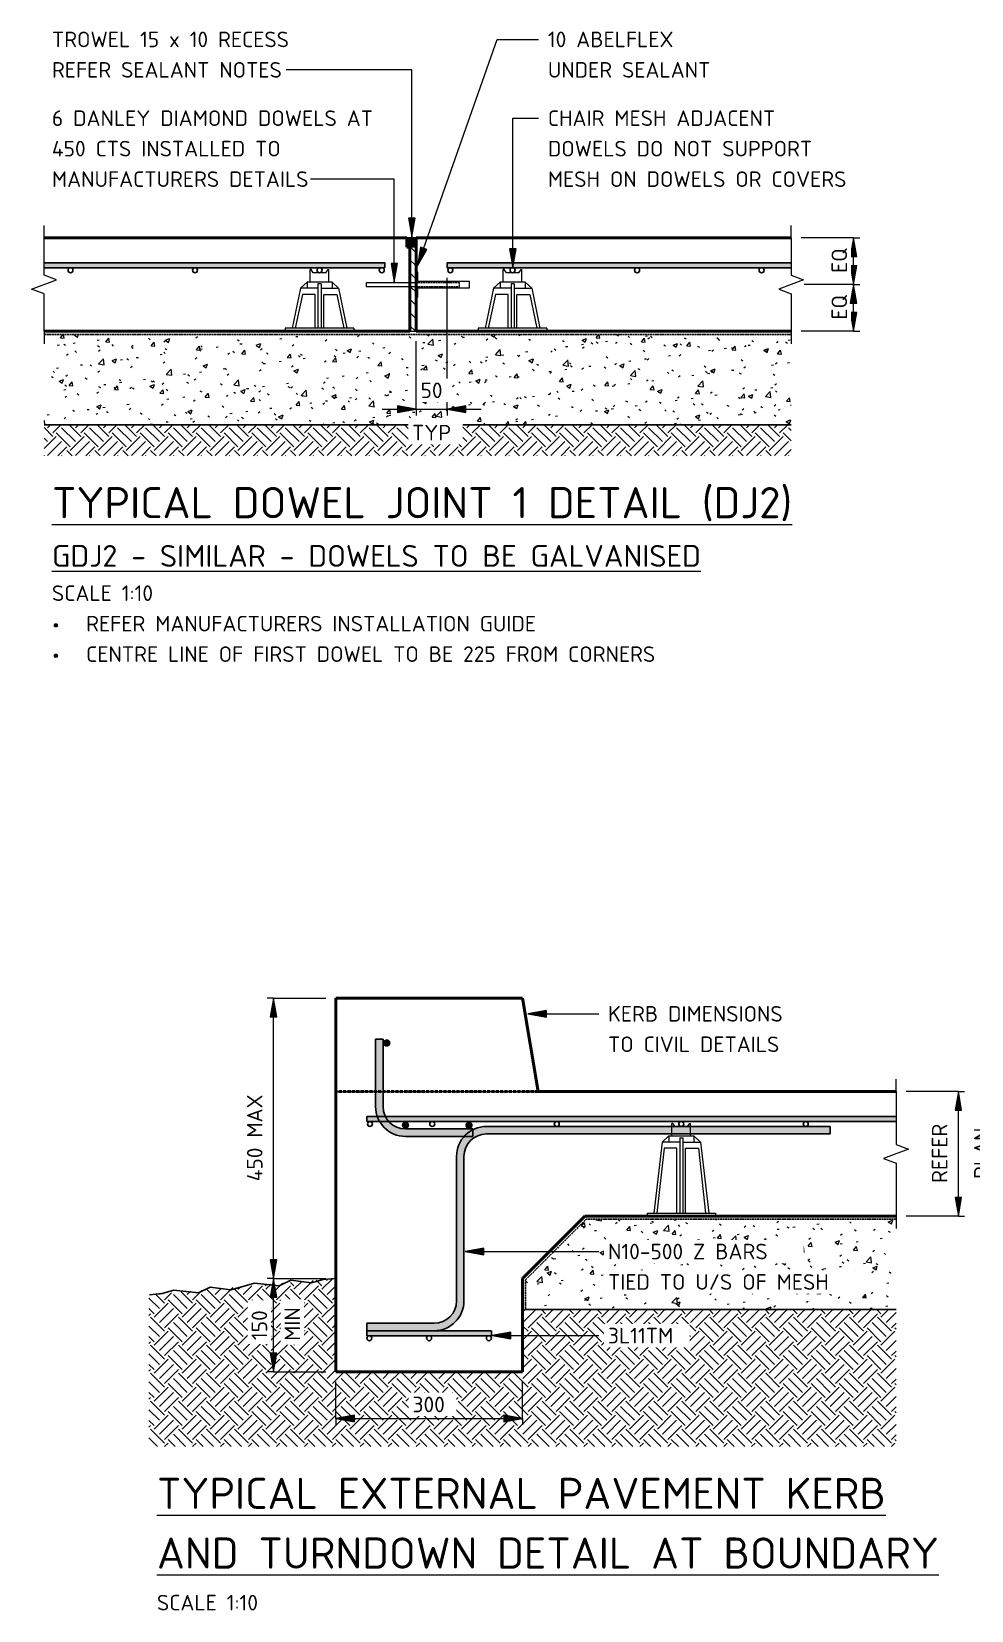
# Model space of a CAD drawing. Header units: millimetres. Extents: x 1405 to 26650, y -1062 to 5760.
# Drawn here: x 4585 to 6095, y 1612 to 4147 of the extents above; entities that cross this region are included whole.
import ezdxf

# ---------------------------------------------------------------- set-up
doc = ezdxf.new("R2010")
doc.units = ezdxf.units.MM
doc.linetypes.add('Dash', pattern=[7, 5, -2])
doc.linetypes.add('Hidden', pattern=[4, 3, -1])
for name, color, linetype, lineweight in [('A-000-T_TEXT', 231, 'Continuous', 13), ('A-010-D_DIM', 211, 'Continuous', 13), ('A-010-D_DIM-10', 211, 'Continuous', 13), ('A-010-M_LINE', 90, 'Continuous', 13), ('Z-000-T_TEXT', 131, 'Continuous', 18), ('Z-060-M_DETAIL', 92, 'Continuous', 25), ('Z-200_P_REF_PLANE', 111, 'Dash', 13)]:
    doc.layers.add(name, color=color, linetype=linetype, lineweight=lineweight)
doc.styles.add('ISOCPEUR', font='isocpeur.ttf', dxfattribs={"height": 25})
doc.styles.add('ISOCPEUR_1', font='isocpeur.ttf', dxfattribs={"height": 50})
doc.styles.add('ISOCPEUR_2', font='isocpeur.ttf', dxfattribs={"height": 35})
doc.dimstyles.new('2_5___Arrow', dxfattribs={"dimscale": 304.8, "dimtxt": 24.899529, "dimasz": 0.098425, "dimexe": 0.032808, "dimexo": 0.052493, "dimgap": 0.032808, "dimtad": 1, "dimdec": 0, "dimzin": 0, "dimdsep": 46, "dimtxsty": 'ISOCPEUR', "dimsah": 1, "dimcen": 0.09, "dimadec": 0, "dimazin": 0, "dimtfac": 1, "dimtdec": 4, "dimtix": 1, "dimtmove": 0, "dimatfit": 3, "dimfxl": 1, "dimtvp": 1, "dimtolj": 1, "dimtzin": 0, "dimlwd": 18, "dimlwe": 18, "dimarcsym": 2})
doc.dimstyles.new('2_5___Arrow___Opaque', dxfattribs={"dimscale": 304.8, "dimtxt": 24.899529, "dimasz": 0.098425, "dimexe": 0.032808, "dimexo": 0.052493, "dimgap": 0.008202, "dimtad": 1, "dimdec": 0, "dimzin": 0, "dimdsep": 46, "dimtxsty": 'ISOCPEUR', "dimsah": 1, "dimcen": 0.09, "dimadec": 0, "dimazin": 0, "dimtfac": 1, "dimtdec": 4, "dimtix": 1, "dimtmove": 0, "dimatfit": 3, "dimfxl": 1, "dimtvp": 1, "dimtfill": 1, "dimtolj": 1, "dimtzin": 0, "dimlwd": 18, "dimlwe": 18, "dimarcsym": 2})
doc.dimstyles.new('2_5___Arrow_Tick_OP', dxfattribs={"dimscale": 304.8, "dimtxt": 24.899529, "dimasz": 0.098425, "dimexe": 0.032808, "dimexo": 0.052493, "dimgap": 0.032808, "dimtad": 1, "dimdec": 0, "dimzin": 0, "dimdsep": 46, "dimtxsty": 'ISOCPEUR', "dimsah": 1, "dimcen": 0.09, "dimadec": 0, "dimazin": 0, "dimtfac": 1, "dimtdec": 4, "dimtix": 1, "dimtmove": 0, "dimatfit": 3, "dimfxl": 1, "dimtvp": 1, "dimtfill": 1, "dimtolj": 1, "dimtzin": 0, "dimlwd": 18, "dimlwe": 18, "dimarcsym": 2})
pattern_1 = [(315, (0, 0), (44.90128, 0), [31.75, -31.75]), (315, (8.42, 8.42), (44.90128, 0), [31.75, -31.75]), (315, (16.84, 16.84), (44.90128, 0), [31.75, -31.75]), (45, (22.454, 16.84), (0, 44.90128), [31.75, -31.75]), (45, (30.874, 8.42), (0, 44.90128), [31.75, -31.75]), (45, (39.294, 0), (0, 44.90128), [31.75, -31.75])]
pattern_2 = [(50, (0, 0), (72.87376, -6.37607), [7.62, -83.82]), (355, (0, 0), (-14.097, 76.42244), [6.096, -67.056]), (100.451, (6.07, -0.53), (58.77696, 70.0469), [6.476, -71.236]), (46.184, (0, 20.32), (108.4314, -16.8175), [11.43, -125.73]), (96.636, (9.04, 18.92), (94.961, 98.9709), [9.714, -106.854]), (351.184, (0, 20.32), (94.9623, 98.9702), [9.144, -100.584]), (21, (10.16, 15.24), (60.64565, -40.90654), [7.62, -83.82]), (326, (10.16, 15.24), (24.7208, 73.6749), [6.096, -67.056]), (71.451, (15.214, 11.83), (85.3669, 32.76874), [6.476, -71.236]), (37.5, (0, 0), (1.23552, 33.82243), [3.353, -62.89, 3.353, -64.719, -67.31]), (37.5, (0, 0), (1.23552, 33.82243), [-134.315, 3.353, -63.957]), (7.5, (0, 0), (26.72815, 40.07255), [3.353, -35.458, 3.353, -61.366, -25.654]), (7.5, (0, 0), (26.72815, 40.07255), [-103.53, 3.353, -22.301]), (327.5, (-22.657, 0), (54.23632, -2.29212), [3.353, -22.047, 3.353, -75.895, -105.156]), (327.5, (-22.657, 0), (54.23632, -2.29212), [-104.648, 3.353, -101.803]), (317.5, (-32.817, 0), (59.25158, 10.17014), [3.353, -29.667, 3.353, -49.276, -74.676]), (317.5, (-32.817, 0), (59.25158, 10.17014), [-85.649, 3.353, -71.323])]

# ---------------------------------------------------------------- blocks, each defined once
blk = doc.blocks.new('NRP_Reinf Bar Section _v2_ - N12-938909-S-2901 - _INDUSTRIAL_ TYPICAL SLAB ON GROUND JOINT DETAILS')
at = {"layer": 'Z-060-M_DETAIL', "lineweight": 13}
blk.add_hatch(color=256, dxfattribs=at).paths.add_polyline_path([(0, -6), (1.6, -5.8), (3, -5.2), (4.2, -4.2), (5.2, -3), (5.8, -1.6), (6, 0), (5.8, 1.6), (5.2, 3), (4.2, 4.2), (3, 5.2), (1.6, 5.8), (0, 6), (-1.6, 5.8), (-3, 5.2), (-4.2, 4.2), (-5.2, 3), (-5.8, 1.6), (-6, 0), (-5.8, -1.6), (-5.2, -3), (-4.2, -4.2), (-3, -5.2), (-1.6, -5.8)])
blk = doc.blocks.new('NRP_Reinf Bar Section _v2_ - N12-V1-S-2901 - _INDUSTRIAL_ TYPICAL SLAB ON GROUND JOINT DETAILS')
at = {"layer": 'Z-060-M_DETAIL', "lineweight": 13}
blk.add_hatch(color=256, dxfattribs=at).paths.add_polyline_path([(0, -6), (1.6, -5.8), (3, -5.2), (4.2, -4.2), (5.2, -3), (5.8, -1.6), (6, 0), (5.8, 1.6), (5.2, 3), (4.2, 4.2), (3, 5.2), (1.6, 5.8), (0, 6), (-1.6, 5.8), (-3, 5.2), (-4.2, 4.2), (-5.2, 3), (-5.8, 1.6), (-6, 0), (-5.8, -1.6), (-5.2, -3), (-4.2, -4.2), (-3, -5.2), (-1.6, -5.8)])
blk = doc.blocks.new('NRP_Chair Reinf BN - NRP_Reinf Chair BN-4164627-S-2901 - _INDUSTRIAL_ TYPICAL SLAB ON GROUND JOINT DETAILS')
at = {"layer": 'Z-060-M_DETAIL', "lineweight": 18}
for p, q in [((-30.7, 69), (-20, 79)), ((20, 79), (-20, 79)), ((-20, 79), (-20, 69)), ((-13.7, 99), (-15, 99)), ((-15, 79), (-15, 99)), ((-10, 94), (-13.7, 99)), ((10, 94), (-10, 94)), ((10, 94), (13.7, 99)), ((13.7, 99), (15, 99)), ((15, 79), (15, 99)), ((20, 79), (20, 69)), ((20, 79), (30.7, 69)), ((-30.7, 69), (-44, 5)), ((-27.6, 59), (-39.1, 5)), ((-2.5, 69), (-30.7, 69)), ((-7, 59), (-27.6, 59)), ((-7, 5), (-7, 59)), ((2.5, 76), (-2.5, 76)), ((-2.5, 76), (-2.5, 5)), ((2.5, 76), (2.5, 5)), ((2.5, 69), (30.7, 69)), ((7, 5), (7, 59)), ((7, 59), (27.6, 59)), ((27.6, 59), (39.1, 5)), ((30.7, 69), (44, 5)), ((55, 5), (-55, 5)), ((-55, 5), (-55, 0)), ((-55, 0), (55, 0)), ((55, 5), (55, 0))]:
    blk.add_line(p, q, dxfattribs=at)
blk = doc.blocks.new('NRP_Chair Reinf BN - NRP_Reinf Chair BN-4164644-S-2901 - _INDUSTRIAL_ TYPICAL SLAB ON GROUND JOINT DETAILS')
at = {"layer": 'Z-060-M_DETAIL', "lineweight": 18}
for p, q in [((-55, 0), (55, 0)), ((55, -5), (55, 0)), ((-55, -5), (-55, 0)), ((55, -5), (-55, -5)), ((-30.7, -119), (-44, -5)), ((-27.6, -109), (-39.1, -5)), ((-7, -5), (-7, -109)), ((-2.5, -126), (-2.5, -5)), ((2.5, -126), (2.5, -5)), ((7, -5), (7, -109)), ((27.6, -109), (39.1, -5)), ((30.7, -119), (44, -5)), ((-2.5, -119), (-30.7, -119)), ((-30.7, -119), (-20, -129)), ((-7, -109), (-27.6, -109)), ((-20, -129), (-20, -119)), ((2.5, -126), (-2.5, -126)), ((2.5, -119), (30.7, -119)), ((7, -109), (27.6, -109)), ((20, -129), (20, -119)), ((20, -129), (30.7, -119)), ((20, -129), (-20, -129)), ((-15, -129), (-15, -149)), ((-13.7, -149), (-15, -149)), ((-10, -144), (-13.7, -149)), ((10, -144), (-10, -144)), ((10, -144), (13.7, -149)), ((13.7, -149), (15, -149)), ((15, -129), (15, -149))]:
    blk.add_line(p, q, dxfattribs=at)
blk = doc.blocks.new('NRP_Scabble _v2_ - NRP_Scabble-4121733-S-2901 - _INDUSTRIAL_ TYPICAL SLAB ON GROUND JOINT DETAILS')
at = {"layer": 'Z-060-M_DETAIL'}
for p, q in [((0, 0), (20, 0)), ((20, 0), (39.5, 3.75)), ((39.5, 3.75), (72, -3.75)), ((72, -3.75), (91.5, 3.75)), ((91.5, 3.75), (130.5, -3.75)), ((150, 0), (169.5, 3.75)), ((169.5, 3.75), (202, -3.75)), ((202, -3.75), (221.5, 3.75)), ((221.5, 3.75), (260.5, -3.75)), ((300, 0), (280, 0)), ((130.5, -3.75), (150, 0)), ((260.5, -3.75), (280, 0))]:
    blk.add_line(p, q, dxfattribs=at)
blk = doc.blocks.new('NRP_Break Line _v2_ - Section-3989051-S-2901 - _INDUSTRIAL_ TYPICAL SLAB ON GROUND JOINT DETAILS')
at = {"layer": 'Z-060-M_DETAIL', "lineweight": 18}
for p, q in [((0, 0), (60, 0)), ((90, 0), (150, 0))]:
    blk.add_line(p, q, dxfattribs=at)
blk = doc.blocks.new('NRP_Break Line _v2_ - Section-4164517-S-2901 - _INDUSTRIAL_ TYPICAL SLAB ON GROUND JOINT DETAILS')
at = {"layer": 'Z-060-M_DETAIL', "lineweight": 18}
for p, q in [((0, 0), (85, 0)), ((115, 0), (200, 0))]:
    blk.add_line(p, q, dxfattribs=at)
blk = doc.blocks.new('DIMBLOCK14-S-2901 - _INDUSTRIAL_ TYPICAL SLAB ON GROUND JOINT DETAILS')
at = {"layer": 'A-010-D_DIM-10', "lineweight": 18}
for points in [[(5905.2, 3740.5), (5910.5, 3770.5), (5899.9, 3770.5)], [(5905.2, 3740.5), (5899.9, 3710.5), (5910.5, 3710.5)], [(5905.2, 3665.5), (5910.5, 3695.5), (5899.9, 3695.5)]]:
    blk.add_hatch(color=256, dxfattribs=at).paths.add_polyline_path(points)
for p, q in [((5910.5, 3770.5), (5899.9, 3770.5)), ((5899.9, 3770.5), (5905.2, 3740.5)), ((5905.2, 3740.5), (5910.5, 3770.5)), ((5905.2, 3740.5), (5826.2, 3740.5)), ((5905.2, 3740.5), (5899.9, 3710.5)), ((5905.2, 3665.5), (5905.2, 3740.5)), ((5910.5, 3710.5), (5905.2, 3740.5)), ((5905.2, 3740.5), (5915.2, 3740.5)), ((5899.9, 3710.5), (5910.5, 3710.5)), ((5910.5, 3695.5), (5899.9, 3695.5)), ((5899.9, 3695.5), (5905.2, 3665.5)), ((5905.2, 3665.5), (5910.5, 3695.5)), ((5905.2, 3665.5), (5821.2, 3665.5)), ((5905.2, 3665.5), (5915.2, 3665.5))]:
    blk.add_line(p, q, dxfattribs=at)
at = {"layer": 'A-010-D_DIM-10', "color": 0, "lineweight": 18, "insert": (5870, 3684.1), "char_height": 25, "width": 45.394, "attachment_point": 1, "rotation": 90, "line_spacing_factor": 1.149209, "style": 'ISOCPEUR', "bg_fill": 3, "box_fill_scale": 1.25, "bg_fill_color": 256, "bg_fill_true_color": 13158600, "bg_fill_transparency": 0}
blk.add_mtext('EQ', dxfattribs=at)
blk = doc.blocks.new('DIMBLOCK15-S-2901 - _INDUSTRIAL_ TYPICAL SLAB ON GROUND JOINT DETAILS')
at = {"layer": 'A-010-D_DIM-10', "lineweight": 18}
for points in [[(5905.2, 3815.5), (5899.9, 3785.5), (5910.5, 3785.5)], [(5905.2, 3740.5), (5910.5, 3770.5), (5899.9, 3770.5)], [(5905.2, 3740.5), (5899.9, 3710.5), (5910.5, 3710.5)]]:
    blk.add_hatch(color=256, dxfattribs=at).paths.add_polyline_path(points)
for p, q in [((5905.2, 3815.5), (5821.2, 3815.5)), ((5905.2, 3815.5), (5899.9, 3785.5)), ((5905.2, 3740.5), (5905.2, 3815.5)), ((5910.5, 3785.5), (5905.2, 3815.5)), ((5905.2, 3815.5), (5915.2, 3815.5)), ((5899.9, 3785.5), (5910.5, 3785.5)), ((5910.5, 3770.5), (5899.9, 3770.5)), ((5899.9, 3770.5), (5905.2, 3740.5)), ((5905.2, 3740.5), (5910.5, 3770.5)), ((5905.2, 3740.5), (5826.2, 3740.5)), ((5905.2, 3740.5), (5899.9, 3710.5)), ((5910.5, 3710.5), (5905.2, 3740.5)), ((5905.2, 3740.5), (5915.2, 3740.5)), ((5899.9, 3710.5), (5910.5, 3710.5))]:
    blk.add_line(p, q, dxfattribs=at)
at = {"layer": 'A-010-D_DIM-10', "color": 0, "lineweight": 18, "insert": (5870, 3759.1), "char_height": 25, "width": 45.394, "attachment_point": 1, "rotation": 90, "line_spacing_factor": 1.149209, "style": 'ISOCPEUR', "bg_fill": 3, "box_fill_scale": 1.25, "bg_fill_color": 256, "bg_fill_true_color": 13158600, "bg_fill_transparency": 0}
blk.add_mtext('EQ', dxfattribs=at)
blk = doc.blocks.new('DIMBLOCK16-S-2901 - _INDUSTRIAL_ TYPICAL SLAB ON GROUND JOINT DETAILS')
at = {"layer": 'A-010-D_DIM-10', "lineweight": 18}
for points in [[(5202.7, 3540.5), (5172.7, 3545.8), (5172.7, 3535.2)], [(5252.7, 3540.5), (5282.7, 3535.2), (5282.7, 3545.8)]]:
    blk.add_hatch(color=256, dxfattribs=at).paths.add_polyline_path(points)
for p, q in [((5252.7, 3540.5), (5252.7, 3751.5)), ((5202.7, 3540.5), (5202.7, 3649.5)), ((5148.2, 3540.5), (5307.1, 3540.5)), ((5202.7, 3540.5), (5172.7, 3545.8)), ((5172.7, 3545.8), (5172.7, 3535.2)), ((5172.7, 3535.2), (5202.7, 3540.5)), ((5202.7, 3540.5), (5202.7, 3530.5)), ((5282.7, 3545.8), (5252.7, 3540.5)), ((5252.7, 3540.5), (5282.7, 3535.2)), ((5252.7, 3540.5), (5252.7, 3530.5)), ((5282.7, 3535.2), (5282.7, 3545.8))]:
    blk.add_line(p, q, dxfattribs=at)
at = {"layer": 'A-010-D_DIM-10', "color": 0, "lineweight": 18, "char_height": 25, "attachment_point": 1, "line_spacing_factor": 1.149209, "style": 'ISOCPEUR', "bg_fill": 3, "box_fill_scale": 1.25, "bg_fill_color": 256, "bg_fill_true_color": 13158600, "bg_fill_transparency": 0}
for s, insert, width in [('50', (5210, 3583.2), 42.521), ('TYP', (5196.3, 3515.3), 75.273)]:
    blk.add_mtext(s, dxfattribs=dict(at, insert=insert, width=width))
blk = doc.blocks.new('DIMBLOCK17-S-2901 - _INDUSTRIAL_ TYPICAL SLAB ON GROUND JOINT DETAILS')
at = {"layer": 'A-010-D_DIM-10', "lineweight": 18}
for points in [[(6073.7, 2444.6), (6068.4, 2414.6), (6079, 2414.6)], [(6073.7, 2244.6), (6079, 2274.6), (6068.4, 2274.6)]]:
    blk.add_hatch(color=256, dxfattribs=at).paths.add_polyline_path(points)
for p, q in [((6073.7, 2444.6), (5989.7, 2444.6)), ((6073.7, 2444.6), (6068.4, 2414.6)), ((6073.7, 2244.6), (6073.7, 2444.6)), ((6079, 2414.6), (6073.7, 2444.6)), ((6073.7, 2444.6), (6083.7, 2444.6)), ((6068.4, 2414.6), (6079, 2414.6)), ((6079, 2274.6), (6068.4, 2274.6)), ((6068.4, 2274.6), (6073.7, 2244.6)), ((6073.7, 2244.6), (6079, 2274.6)), ((6073.7, 2244.6), (5989.7, 2244.6)), ((6073.7, 2244.6), (6083.7, 2244.6))]:
    blk.add_line(p, q, dxfattribs=at)
at = {"layer": 'A-010-D_DIM-10', "color": 0, "lineweight": 18, "char_height": 25, "attachment_point": 1, "rotation": 90, "line_spacing_factor": 1.149209, "style": 'ISOCPEUR'}
for s, insert, width in [('REFER', (6031.1, 2297.9), 112.048), ('PLAN', (6098.9, 2304.3), 96.534)]:
    blk.add_mtext(s, dxfattribs=dict(at, insert=insert, width=width))
blk = doc.blocks.new('DIMBLOCK18-S-2901 - _INDUSTRIAL_ TYPICAL SLAB ON GROUND JOINT DETAILS')
at = {"layer": 'A-010-D_DIM-10', "lineweight": 18}
for points in [[(5073.7, 1919.6), (5103.7, 1914.3), (5103.7, 1924.9)], [(5373.7, 1919.6), (5343.7, 1924.9), (5343.7, 1914.3)]]:
    blk.add_hatch(color=256, dxfattribs=at).paths.add_polyline_path(points)
for p, q in [((5073.7, 1919.6), (5073.7, 1978.6)), ((5373.7, 1919.6), (5373.7, 1978.6)), ((5103.7, 1924.9), (5073.7, 1919.6)), ((5073.7, 1919.6), (5373.7, 1919.6)), ((5073.7, 1919.6), (5103.7, 1914.3)), ((5073.7, 1919.6), (5073.7, 1909.6)), ((5103.7, 1914.3), (5103.7, 1924.9)), ((5373.7, 1919.6), (5343.7, 1924.9)), ((5343.7, 1924.9), (5343.7, 1914.3)), ((5343.7, 1914.3), (5373.7, 1919.6)), ((5373.7, 1919.6), (5373.7, 1909.6))]:
    blk.add_line(p, q, dxfattribs=at)
at = {"layer": 'A-010-D_DIM-10', "color": 0, "lineweight": 18, "insert": (5197.1, 1954.7), "char_height": 25, "width": 63.781, "attachment_point": 1, "line_spacing_factor": 1.149209, "style": 'ISOCPEUR', "bg_fill": 3, "box_fill_scale": 1.25, "bg_fill_color": 256, "bg_fill_true_color": 13158600, "bg_fill_transparency": 0}
blk.add_mtext('300', dxfattribs=at)
blk = doc.blocks.new('DIMBLOCK19-S-2901 - _INDUSTRIAL_ TYPICAL SLAB ON GROUND JOINT DETAILS')
at = {"layer": 'A-010-D_DIM-10', "lineweight": 18}
for points in [[(4973.7, 2594.6), (4968.4, 2564.6), (4979, 2564.6)], [(4973.7, 2144.6), (4979, 2174.6), (4968.4, 2174.6)]]:
    blk.add_hatch(color=256, dxfattribs=at).paths.add_polyline_path(points)
for p, q in [((4973.7, 2594.6), (4963.7, 2594.6)), ((4973.7, 2594.6), (4968.4, 2564.6)), ((4973.7, 2144.6), (4973.7, 2594.6)), ((4979, 2564.6), (4973.7, 2594.6)), ((4973.7, 2594.6), (5057.7, 2594.6)), ((4968.4, 2564.6), (4979, 2564.6)), ((4979, 2174.6), (4968.4, 2174.6)), ((4968.4, 2174.6), (4973.7, 2144.6)), ((4973.7, 2144.6), (4979, 2174.6)), ((4973.7, 2144.6), (4963.7, 2144.6)), ((4973.7, 2144.6), (5057.7, 2144.6))]:
    blk.add_line(p, q, dxfattribs=at)
at = {"layer": 'A-010-D_DIM-10', "color": 0, "lineweight": 18, "insert": (4931.1, 2300.6), "char_height": 25, "width": 165.486, "attachment_point": 1, "rotation": 90, "line_spacing_factor": 1.149209, "style": 'ISOCPEUR'}
blk.add_mtext('450 MAX', dxfattribs=at)
blk = doc.blocks.new('DIMBLOCK20-S-2901 - _INDUSTRIAL_ TYPICAL SLAB ON GROUND JOINT DETAILS')
at = {"layer": 'A-010-D_DIM-10', "lineweight": 18}
for points in [[(4973.7, 2144.6), (4968.4, 2114.6), (4979, 2114.6)], [(4973.7, 1994.6), (4979, 2024.6), (4968.4, 2024.6)]]:
    blk.add_hatch(color=256, dxfattribs=at).paths.add_polyline_path(points)
for p, q in [((4973.7, 2144.6), (4963.7, 2144.6)), ((4973.7, 2144.6), (4968.4, 2114.6)), ((4973.7, 1994.6), (4973.7, 2144.6)), ((4979, 2114.6), (4973.7, 2144.6)), ((4973.7, 2144.6), (5057.7, 2144.6)), ((4968.4, 2114.6), (4979, 2114.6)), ((4979, 2024.6), (4968.4, 2024.6)), ((4968.4, 2024.6), (4973.7, 1994.6)), ((4973.7, 1994.6), (4979, 2024.6)), ((4973.7, 1994.6), (4963.7, 1994.6)), ((4973.7, 1994.6), (5057.7, 1994.6))]:
    blk.add_line(p, q, dxfattribs=at)
at = {"layer": 'A-010-D_DIM-10', "color": 0, "lineweight": 18, "char_height": 25, "attachment_point": 1, "rotation": 90, "line_spacing_factor": 1.149209, "style": 'ISOCPEUR', "bg_fill": 3, "box_fill_scale": 1.25, "bg_fill_color": 256, "bg_fill_true_color": 13158600, "bg_fill_transparency": 0}
for s, insert, width in [('150', (4938.6, 2045.6), 57.46), ('MIN', (4991.4, 2044.4), 60.333)]:
    blk.add_mtext(s, dxfattribs=dict(at, insert=insert, width=width))

msp = doc.modelspace()

# ---------------------------------------------------------------- hatches: boundary and pattern name
at = {"layer": 'A-000-T_TEXT', "lineweight": 18}
for points in [[(5196, 3817.4), (5201.3, 3847.4), (5190.7, 3847.4)], [(5204.9, 3770.4), (5219.9, 3797), (5209.9, 3800.5)], [(5358.3, 3767.7), (5363.5, 3797.7), (5353, 3797.7)], [(5167.8, 3744.2), (5173.1, 3774.2), (5162.5, 3774.2)], [(5382, 2569.5), (5412, 2564.2), (5412, 2574.8)], [(5281.6, 2187.8), (5311.6, 2182.5), (5311.6, 2193.1)], [(5325, 2052.8), (5355, 2047.5), (5355, 2058.1)]]:
    msp.add_hatch(color=7, dxfattribs=at).paths.add_polyline_path(points)
at = {"layer": 'Z-060-M_DETAIL'}
for color, points in [(9, [(5192.7, 3800.5), (5202.7, 3800.5), (5202.7, 3815.5), (5187.7, 3815.5), (5187.7, 3800.5)]), (10, [(5152.7, 3767.5), (5152.7, 3775.5), (4605.2, 3775.5), (4605.2, 3767.5), (4674.3, 3767.5)]), (10, [(5252.7, 3767.5), (5805.2, 3767.5), (5805.2, 3775.5), (5252.7, 3775.5)]), (10, [(5185.7, 2372.6), (5293.7, 2372.6), (5293.7, 2384.6), (5185.7, 2384.6), (5176.4, 2385.8), (5167.7, 2389.4), (5160.3, 2395.1), (5154.5, 2402.6), (5150.9, 2411.2), (5149.7, 2420.6), (5149.7, 2528.6), (5137.7, 2528.6), (5137.7, 2420.6), (5139.3, 2408.1), (5144.1, 2396.6), (5151.8, 2386.6), (5161.7, 2379), (5173.3, 2374.2), (5182.7, 2373)]), (10, [(5182.7, 2396.6), (5973.7, 2396.6), (5973.7, 2404.6), (5123.7, 2404.6), (5123.7, 2396.6), (5180.5, 2396.6)]), (10, [(5231.7, 2060.6), (5244.1, 2062.2), (5255.7, 2067), (5265.7, 2074.6), (5273.3, 2084.6), (5278.1, 2096.1), (5279.7, 2108.6), (5279.7, 2340.6), (5280.9, 2349.9), (5284.5, 2358.6), (5290.3, 2366), (5297.7, 2371.7), (5306.4, 2375.3), (5315.7, 2376.6), (5867.7, 2376.6), (5867.7, 2388.6), (5315.7, 2388.6), (5303.3, 2386.9), (5291.7, 2382.1), (5281.8, 2374.5), (5274.1, 2364.6), (5269.3, 2353), (5267.7, 2340.6), (5267.7, 2108.6), (5266.5, 2099.2), (5262.9, 2090.6), (5257, 2083), (5249.7, 2077.4), (5241, 2073.8), (5231.7, 2072.6), (5123.7, 2072.6), (5123.7, 2060.6)]), (10, [(5123.7, 2052.6), (5323.7, 2052.6), (5323.7, 2060.6), (5123.7, 2060.6)])]:
    msp.add_hatch(color=color, dxfattribs=at).paths.add_polyline_path(points)
at = {"layer": 'Z-060-M_DETAIL', "lineweight": 18}
h = msp.add_hatch(dxfattribs=at)
h.set_pattern_fill('FP_4', color=8, style=0, pattern_type=2)
h.set_pattern_definition([(135, (0, 0), (-10.6066, -10.6066), [])])
h.paths.add_polyline_path([(5202.7, 3665.5), (5202.7, 3737.5), (5192.7, 3737.5), (5192.7, 3665.5)])
h.paths.add_polyline_path([(5202.7, 3743.5), (5202.7, 3800.5), (5192.7, 3800.5), (5192.7, 3743.5)])
h = msp.add_hatch(dxfattribs=at)
h.set_pattern_fill('FP_3', color=8, style=0, pattern_type=2)
h.set_pattern_definition(pattern_2)
h.paths.add_polyline_path([(5805.2, 3515.5), (5805.2, 3660.5), (4605.2, 3660.5), (4605.2, 3515.5), (4674.3, 3515.5)])
h = msp.add_hatch(dxfattribs=at)
h.set_pattern_fill('FP_2', color=31, style=0, pattern_type=2)
h.set_pattern_definition(pattern_1)
h.paths.add_polyline_path([(5805.2, 3465.5), (5805.2, 3515.5), (4605.2, 3515.5), (4605.2, 3465.5), (4674.3, 3465.5)])
h = msp.add_hatch(dxfattribs=at)
h.set_pattern_fill('FP_3', color=8, style=0, pattern_type=2)
h.set_pattern_definition(pattern_2)
h.paths.add_polyline_path([(5973.7, 2094.6), (5973.7, 2239.6), (5475.8, 2239.6), (5378.7, 2142.5), (5378.7, 2094.6), (5830.7, 2094.6)])
h = msp.add_hatch(dxfattribs=at)
h.set_pattern_fill('FP_2', color=31, style=0, pattern_type=2)
h.set_pattern_definition(pattern_1)
h.paths.add_polyline_path([(5973.7, 1874.6), (5973.7, 2094.6), (5373.7, 2094.6), (5373.7, 1994.6), (5073.7, 1994.6), (5073.7, 2144.6), (4773.7, 2118.3), (4773.7, 1874.6), (5830.7, 1874.6)])

# ---------------------------------------------------------------- linework, layer by layer
at = {"layer": 'A-000-T_TEXT', "color": 250, "lineweight": 18}
for p, q in [((5204.9, 3770.4), (5332.9, 4134.2)), ((5332.9, 4134.2), (5399.4, 4134.2)), ((5009.3, 4085.3), (4994.1, 4085.3)), ((5196, 4085.3), (5009.3, 4085.3)), ((5196, 3817.4), (5196, 4085.3)), ((5358.3, 4007.7), (5399.4, 4007.7)), ((5358.3, 3767.7), (5358.3, 4007.7)), ((5146.7, 3909.8), (5033.1, 3909.8)), ((5167.8, 3909.8), (5146.7, 3909.8)), ((5167.8, 3744.2), (5167.8, 3909.8)), ((5201.3, 3847.4), (5190.7, 3847.4)), ((5190.7, 3847.4), (5196, 3817.4)), ((5196, 3817.4), (5201.3, 3847.4)), ((5209.9, 3800.5), (5204.9, 3770.4)), ((5204.9, 3770.4), (5219.9, 3797)), ((5219.9, 3797), (5209.9, 3800.5)), ((5363.5, 3797.7), (5353, 3797.7)), ((5353, 3797.7), (5358.3, 3767.7)), ((5358.3, 3767.7), (5363.5, 3797.7)), ((5173.1, 3774.2), (5162.5, 3774.2)), ((5162.5, 3774.2), (5167.8, 3744.2)), ((5167.8, 3744.2), (5173.1, 3774.2)), ((5412, 2574.8), (5382, 2569.5)), ((5382, 2569.5), (5412, 2564.2)), ((5382, 2569.5), (5496, 2569.5)), ((5412, 2564.2), (5412, 2574.8)), ((5311.6, 2193.1), (5281.6, 2187.8)), ((5281.6, 2187.8), (5311.6, 2182.5)), ((5281.6, 2187.8), (5496, 2187.8)), ((5311.6, 2182.5), (5311.6, 2193.1)), ((5355, 2058.1), (5325, 2052.8)), ((5355, 2047.5), (5355, 2058.1)), ((5325, 2052.8), (5355, 2047.5)), ((5325, 2052.8), (5496, 2052.8))]:
    msp.add_line(p, q, dxfattribs=at)
at = {"layer": 'A-010-M_LINE', "lineweight": 50}
for p, q in [((4605.2, 3815.5), (5187.7, 3815.5)), ((5187.7, 3815.5), (5187.7, 3800.5)), ((5202.7, 3815.5), (5805.2, 3815.5)), ((5202.7, 3815.5), (5202.7, 3665.5)), ((5187.7, 3800.5), (5192.7, 3800.5)), ((5192.7, 3800.5), (5192.7, 3665.5)), ((4605.2, 3665.5), (5192.7, 3665.5)), ((5202.7, 3665.5), (5805.2, 3665.5)), ((5073.7, 2444.6), (5073.7, 2594.6)), ((5073.7, 2594.6), (5373.7, 2594.6)), ((5373.7, 2594.6), (5398.7, 2444.6)), ((5073.7, 2444.6), (5073.7, 1994.6)), ((5973.7, 2444.6), (5398.7, 2444.6)), ((5473.7, 2244.6), (5373.7, 2144.6)), ((5473.7, 2244.6), (5973.7, 2244.6)), ((5373.7, 1994.6), (5373.7, 2144.6)), ((5073.7, 1994.6), (5373.7, 1994.6))]:
    msp.add_line(p, q, dxfattribs=at)
at = {"layer": 'A-010-M_LINE', "lineweight": 18}
for p, q in [((5202.7, 3815.5), (5187.7, 3815.5)), ((5187.7, 3815.5), (5187.7, 3800.5)), ((5202.7, 3800.5), (5202.7, 3815.5)), ((5187.7, 3800.5), (5192.7, 3800.5)), ((5202.7, 3800.5), (5192.7, 3800.5)), ((5192.7, 3800.5), (5192.7, 3743.5)), ((5202.7, 3760.5), (5202.7, 3800.5)), ((5205.7, 3760.5), (5202.7, 3760.5)), ((5202.7, 3760.5), (5202.7, 3743.5)), ((5205.7, 3745.5), (5205.7, 3760.5)), ((5122.7, 3743.5), (5122.7, 3737.5)), ((5202.7, 3743.5), (5122.7, 3743.5)), ((5122.7, 3737.5), (5202.7, 3737.5)), ((5192.7, 3737.5), (5192.7, 3665.5)), ((5202.7, 3743.5), (5202.7, 3737.5)), ((5202.7, 3737.5), (5202.7, 3720.5)), ((5288.7, 3745.5), (5205.7, 3745.5)), ((5205.7, 3745.5), (5205.7, 3743.5)), ((5205.7, 3737.5), (5205.7, 3735.5)), ((5205.7, 3720.5), (5205.7, 3735.5)), ((5205.7, 3735.5), (5288.7, 3735.5)), ((5288.7, 3735.5), (5288.7, 3745.5)), ((5202.7, 3665.5), (5202.7, 3720.5)), ((5202.7, 3720.5), (5205.7, 3720.5)), ((5192.7, 3665.5), (5202.7, 3665.5))]:
    msp.add_line(p, q, dxfattribs=at)
at = {"layer": 'A-010-M_LINE', "lineweight": 25}
for p, q in [((5202.7, 3743.5), (5202.7, 3800.5)), ((5152.7, 3775.5), (4605.2, 3775.5)), ((4605.2, 3767.5), (5152.7, 3767.5)), ((5152.7, 3767.5), (5152.7, 3775.5)), ((5252.7, 3775.5), (5252.7, 3767.5)), ((5805.2, 3775.5), (5252.7, 3775.5)), ((5252.7, 3767.5), (5805.2, 3767.5)), ((5202.7, 3665.5), (5202.7, 3737.5)), ((4605.2, 3515.5), (5805.2, 3515.5)), ((5149.7, 2528.6), (5137.7, 2528.6)), ((5137.7, 2528.6), (5137.7, 2420.6)), ((5149.7, 2420.6), (5149.7, 2528.6)), ((5123.7, 2404.6), (5123.7, 2396.6)), ((5973.7, 2404.6), (5123.7, 2404.6)), ((5123.7, 2396.6), (5973.7, 2396.6)), ((5293.7, 2384.6), (5185.7, 2384.6)), ((5293.7, 2372.6), (5293.7, 2384.6)), ((5867.7, 2388.6), (5315.7, 2388.6)), ((5867.7, 2376.6), (5867.7, 2388.6)), ((5185.7, 2372.6), (5293.7, 2372.6)), ((5315.7, 2376.6), (5867.7, 2376.6)), ((5267.7, 2340.6), (5267.7, 2108.6)), ((5279.7, 2108.6), (5279.7, 2340.6)), ((5378.7, 2094.6), (5973.7, 2094.6)), ((5231.7, 2072.6), (5123.7, 2072.6)), ((5123.7, 2072.6), (5123.7, 2060.6)), ((5123.7, 2060.6), (5123.7, 2052.6)), ((5323.7, 2060.6), (5123.7, 2060.6)), ((5123.7, 2060.6), (5231.7, 2060.6)), ((5323.7, 2052.6), (5323.7, 2060.6)), ((5123.7, 2052.6), (5323.7, 2052.6))]:
    msp.add_line(p, q, dxfattribs=at)
at = {"layer": 'A-010-M_LINE', "linetype": 'Hidden', "lineweight": 18}
for p, q in [((5272.7, 3743.5), (5202.7, 3743.5)), ((5202.7, 3737.5), (5272.7, 3737.5)), ((5272.7, 3737.5), (5272.7, 3743.5))]:
    msp.add_line(p, q, dxfattribs=at)
at = {"layer": 'A-010-M_LINE', "linetype": 'Hidden', "lineweight": 25}
for p, q in [((5805.2, 3660.5), (4605.2, 3660.5)), ((5378.7, 2142.5), (5475.8, 2239.6)), ((5973.7, 2239.6), (5475.8, 2239.6)), ((5378.7, 2142.5), (5378.7, 2094.6))]:
    msp.add_line(p, q, dxfattribs=at)
at = {"layer": 'A-010-M_LINE', "linetype": 'Dash', "lineweight": 50}
msp.add_line((5398.7, 2444.6), (5073.7, 2444.6), dxfattribs=at)
at = {"layer": 'A-010-M_LINE', "lineweight": 25}
for centre in [(4647.7, 3763.5), (4847.7, 3763.5), (5047.7, 3763.5), (5147.7, 3763.5), (5257.7, 3763.5), (5357.7, 3763.5), (5557.7, 3763.5), (5757.7, 3763.5), (5128.7, 2392.6), (5228.7, 2392.6), (5428.7, 2392.6), (5628.7, 2392.6), (5828.7, 2392.6), (5127.7, 2048.6), (5223.7, 2048.6), (5319.7, 2048.6)]:
    msp.add_circle(centre, 4, dxfattribs=at)
for centre, radius, start, end in [((5185.7, 2420.6), 48, 180, 270), ((5185.7, 2420.6), 36, 180, 270), ((5315.7, 2340.6), 48, 90, 180), ((5315.7, 2340.6), 36, 90, 180), ((5231.7, 2108.6), 36, 270, 0), ((5231.7, 2108.6), 48, 270, 0)]:
    msp.add_arc(centre, radius, start, end, dxfattribs=at)
at = {"layer": 'Z-000-T_TEXT'}
for p, q in [((4605.2, 3815.5), (4605.2, 3835.5)), ((5805.2, 3815.5), (5805.2, 3835.5)), ((4625.2, 3748), (4605.2, 3755.5)), ((5805.2, 3755.5), (5825.2, 3748)), ((4585.2, 3733), (4625.2, 3748)), ((4605.2, 3725.5), (4585.2, 3733)), ((5825.2, 3748), (5785.2, 3733)), ((5785.2, 3733), (5805.2, 3725.5)), ((4605.2, 3665.5), (4605.2, 3645.5)), ((5805.2, 3665.5), (5805.2, 3645.5)), ((5973.7, 2444.6), (5973.7, 2464.6)), ((5973.7, 2359.6), (5993.7, 2352.1)), ((5993.7, 2352.1), (5953.7, 2337.1)), ((5953.7, 2337.1), (5973.7, 2329.6)), ((5973.7, 2244.6), (5973.7, 2224.6))]:
    msp.add_line(p, q, dxfattribs=at)
at = {"layer": 'Z-200_P_REF_PLANE'}
msp.add_line((5073.7, 2444.6), (5973.7, 2444.6), dxfattribs=at)

# ---------------------------------------------------------------- block references
at = {"layer": 'Z-060-M_DETAIL', "lineweight": 18}
for name, p, rotation in [('NRP_Break Line _v2_ - Section-3989051-S-2901 - _INDUSTRIAL_ TYPICAL SLAB ON GROUND JOINT DETAILS', (4605.2, 3665.5), 89.99999999999987), ('NRP_Break Line _v2_ - Section-3989051-S-2901 - _INDUSTRIAL_ TYPICAL SLAB ON GROUND JOINT DETAILS', (5805.2, 3815.5), 270), ('NRP_Break Line _v2_ - Section-4164517-S-2901 - _INDUSTRIAL_ TYPICAL SLAB ON GROUND JOINT DETAILS', (5973.7, 2444.6), 270), ('NRP_Chair Reinf BN - NRP_Reinf Chair BN-4164644-S-2901 - _INDUSTRIAL_ TYPICAL SLAB ON GROUND JOINT DETAILS', (5628.7, 2244.6), 180)]:
    msp.add_blockref(name, p, dxfattribs=dict(at, rotation=rotation))
for p in [(5047.7, 3665.5), (5357.7, 3665.5)]:
    msp.add_blockref('NRP_Chair Reinf BN - NRP_Reinf Chair BN-4164627-S-2901 - _INDUSTRIAL_ TYPICAL SLAB ON GROUND JOINT DETAILS', p, dxfattribs=at)
at = {"layer": 'Z-060-M_DETAIL', "lineweight": 13}
for name, p in [('NRP_Reinf Bar Section _v2_ - N12-938909-S-2901 - _INDUSTRIAL_ TYPICAL SLAB ON GROUND JOINT DETAILS', (5155.7, 2522.6)), ('NRP_Reinf Bar Section _v2_ - N12-V1-S-2901 - _INDUSTRIAL_ TYPICAL SLAB ON GROUND JOINT DETAILS', (5185.7, 2390.6)), ('NRP_Reinf Bar Section _v2_ - N12-V1-S-2901 - _INDUSTRIAL_ TYPICAL SLAB ON GROUND JOINT DETAILS', (5287.7, 2390.6))]:
    msp.add_blockref(name, p, dxfattribs=at)
at = {"layer": 'Z-060-M_DETAIL', "rotation": 185.0000000000001}
msp.add_blockref('NRP_Scabble _v2_ - NRP_Scabble-4121733-S-2901 - _INDUSTRIAL_ TYPICAL SLAB ON GROUND JOINT DETAILS', (5073.7, 2144.6), dxfattribs=at)

# ---------------------------------------------------------------- texts
at = {"layer": 'A-000-T_TEXT', "color": 7, "lineweight": 18, "attachment_point": 1}
for s, insert, char_height, width, style in [('TROWEL 15 x 10 RECESS', (4617.9, 4146.7), 25, 455.358, 'ISOCPEUR'), ('10 ABELFLEX', (5414.4, 4146.7), 25, 242.11, 'ISOCPEUR'), ('REFER SEALANT NOTES', (4617.9, 4097.8), 25, 437.721, 'ISOCPEUR'), ('UNDER SEALANT', (5414.4, 4097.8), 25, 306.245, 'ISOCPEUR'), ('6 DANLEY DIAMOND DOWELS AT ', (4617.9, 4020.2), 25, 619.704, 'ISOCPEUR'), ('CHAIR MESH ADJACENT ', (5414.4, 4020.2), 25, 446.54, 'ISOCPEUR'), ('450 CTS INSTALLED TO ', (4617.9, 3971.3), 25, 456.16, 'ISOCPEUR'), ('DOWELS DO NOT SUPPORT ', (5414.4, 3971.3), 25, 511.477, 'ISOCPEUR'), ('MANUFACTURERS DETAILS', (4617.9, 3922.3), 25, 485.021, 'ISOCPEUR'), ('MESH ON DOWELS OR COVERS', (5414.4, 3922.3), 25, 558.776, 'ISOCPEUR'), ('\\LTYPICAL DOWEL JOINT 1 DETAIL (DJ2)', (4617.9, 3415.4), 50, 1394.936, 'ISOCPEUR_1'), ('\\LGDJ2 - SIMILAR - DOWELS TO BE GALVANISED', (4617.9, 3322.3), 35, 1232.995, 'ISOCPEUR_2'), ('SCALE 1:10', (4617.9, 3257.5), 25, 195.612, 'ISOCPEUR'), ('•', (4617.9, 3208.5), 25, 66.546, 'ISOCPEUR'), ('REFER MANUFACTURERS INSTALLATION GUIDE', (4672.8, 3208.5), 25, 845.78, 'ISOCPEUR'), ('•', (4617.9, 3159.6), 25, 66.546, 'ISOCPEUR'), ('CENTRE LINE OF FIRST DOWEL TO BE 225 FROM CORNERS', (4672.8, 3159.6), 25, 1071.856, 'ISOCPEUR'), ('KERB DIMENSIONS', (5511, 2582), 25, 323.08, 'ISOCPEUR'), ('TO CIVIL DETAILS', (5511, 2533.1), 25, 324.683, 'ISOCPEUR'), ('\\LTYPICAL EXTERNAL PAVEMENT KERB', (4786.5, 1824.5), 50, 1377.299, 'ISOCPEUR_1'), ('\\LAND TURNDOWN DETAIL AT BOUNDARY', (4786.5, 1728.6), 50, 1452.658, 'ISOCPEUR_1'), ('SCALE 1:10', (4786.5, 1636.5), 25, 195.612, 'ISOCPEUR')]:
    msp.add_mtext(s, dxfattribs=dict(at, insert=insert, char_height=char_height, width=width, style=style))

# ---------------------------------------------------------------- dimensions: what is measured, and where the dimension line sits
at = {"layer": 'A-010-D_DIM', "lineweight": 18}
dim = msp.add_linear_dim(base=(4973.7, 2594.6), p1=(5073.7, 2144.6), p2=(5073.7, 2594.6), angle=90, dimstyle='2_5___Arrow', override={"dimpost": '<>MAX', "dimfxl": 450}, dxfattribs=at)
dim.commit()
dim.dimension.update_dxf_attribs({"geometry": 'DIMBLOCK19-S-2901 - _INDUSTRIAL_ TYPICAL SLAB ON GROUND JOINT DETAILS', "text_midpoint": (4951.2, 2369.6)})
dim = msp.add_linear_dim(base=(6073.7, 2444.6), p1=(5973.7, 2244.6), p2=(5973.7, 2444.6), angle=90, text='REFER\\XPLAN', dimstyle='2_5___Arrow', override={"dimpost": '<>', "dimfxl": 200}, dxfattribs=at)
dim.commit()
dim.dimension.update_dxf_attribs({"geometry": 'DIMBLOCK17-S-2901 - _INDUSTRIAL_ TYPICAL SLAB ON GROUND JOINT DETAILS', "text_midpoint": (6073.7, 2344.6)})

# ---------------------------------------------------------------- next in the draw order: texts
at = {"layer": 'A-000-T_TEXT', "color": 7, "lineweight": 18, "char_height": 25, "attachment_point": 1, "style": 'ISOCPEUR', "bg_fill": 3, "box_fill_scale": 1.25, "bg_fill_color": 256, "bg_fill_true_color": 13158600, "bg_fill_transparency": 0}
for s, insert, width in [('N10-500 Z BARS', (5511, 2200.3), 307.848), ('3L11TM', (5511, 2065.3), 125.063)]:
    msp.add_mtext(s, dxfattribs=dict(at, insert=insert, width=width))

# ---------------------------------------------------------------- next in the draw order: dimensions: what is measured, and where the dimension line sits
at = {"layer": 'A-010-D_DIM', "lineweight": 18}
dim = msp.add_linear_dim(base=(5252.7, 3540.5), p1=(5202.7, 3665.5), p2=(5252.7, 3767.5), text='<>\\XTYP', dimstyle='2_5___Arrow_Tick_OP', override={"dimpost": '<>', "dimfxl": 113.595775}, dxfattribs=at)
dim.commit()
dim.dimension.update_dxf_attribs({"geometry": 'DIMBLOCK16-S-2901 - _INDUSTRIAL_ TYPICAL SLAB ON GROUND JOINT DETAILS', "text_midpoint": (5227.7, 3540.5)})
dim = msp.add_linear_dim(base=(5905.2, 3740.5), p1=(5805.2, 3665.5), p2=(5810.2, 3740.5), angle=90, text='EQ', dimstyle='2_5___Arrow___Opaque', override={"dimpost": '<>', "dimfxl": 75.166482}, dxfattribs=at)
dim.commit()
dim.dimension.update_dxf_attribs({"geometry": 'DIMBLOCK14-S-2901 - _INDUSTRIAL_ TYPICAL SLAB ON GROUND JOINT DETAILS', "text_midpoint": (5890.2, 3703)})
dim = msp.add_linear_dim(base=(5373.7, 1919.6), p1=(5073.7, 1994.6), p2=(5373.7, 1994.6), dimstyle='2_5___Arrow___Opaque', override={"dimpost": '<>', "dimfxl": 300}, dxfattribs=at)
dim.commit()
dim.dimension.update_dxf_attribs({"geometry": 'DIMBLOCK18-S-2901 - _INDUSTRIAL_ TYPICAL SLAB ON GROUND JOINT DETAILS', "text_midpoint": (5223.7, 1934.6)})

# ---------------------------------------------------------------- next in the draw order: texts
at = {"layer": 'A-000-T_TEXT', "color": 7, "lineweight": 18, "insert": (5511, 2151.4), "char_height": 25, "width": 412.869, "attachment_point": 1, "style": 'ISOCPEUR', "bg_fill": 3, "box_fill_scale": 1.25, "bg_fill_color": 256, "bg_fill_true_color": 13158600, "bg_fill_transparency": 0}
msp.add_mtext('TIED TO U/S OF MESH', dxfattribs=at)

# ---------------------------------------------------------------- next in the draw order: dimensions: what is measured, and where the dimension line sits
at = {"layer": 'A-010-D_DIM', "lineweight": 18}
for base, p1, p2, text, override, picture, middle in [((5905.2, 3815.5), (5810.2, 3740.5), (5805.2, 3815.5), 'EQ', {"dimpost": '<>', "dimfxl": 75.166482}, 'DIMBLOCK15-S-2901 - _INDUSTRIAL_ TYPICAL SLAB ON GROUND JOINT DETAILS', (5890.2, 3778)), ((4973.7, 2144.6), (5073.7, 1994.6), (5073.7, 2144.6), '<>\\XMIN', {"dimpost": '<>', "dimfxl": 150}, 'DIMBLOCK20-S-2901 - _INDUSTRIAL_ TYPICAL SLAB ON GROUND JOINT DETAILS', (4973.7, 2069.6))]:
    dim = msp.add_linear_dim(base=base, p1=p1, p2=p2, angle=90, text=text, dimstyle='2_5___Arrow___Opaque', override=override, dxfattribs=at)
    dim.commit()
    dim.dimension.update_dxf_attribs({"geometry": picture, "text_midpoint": middle})

doc.saveas('drawing.dxf')
